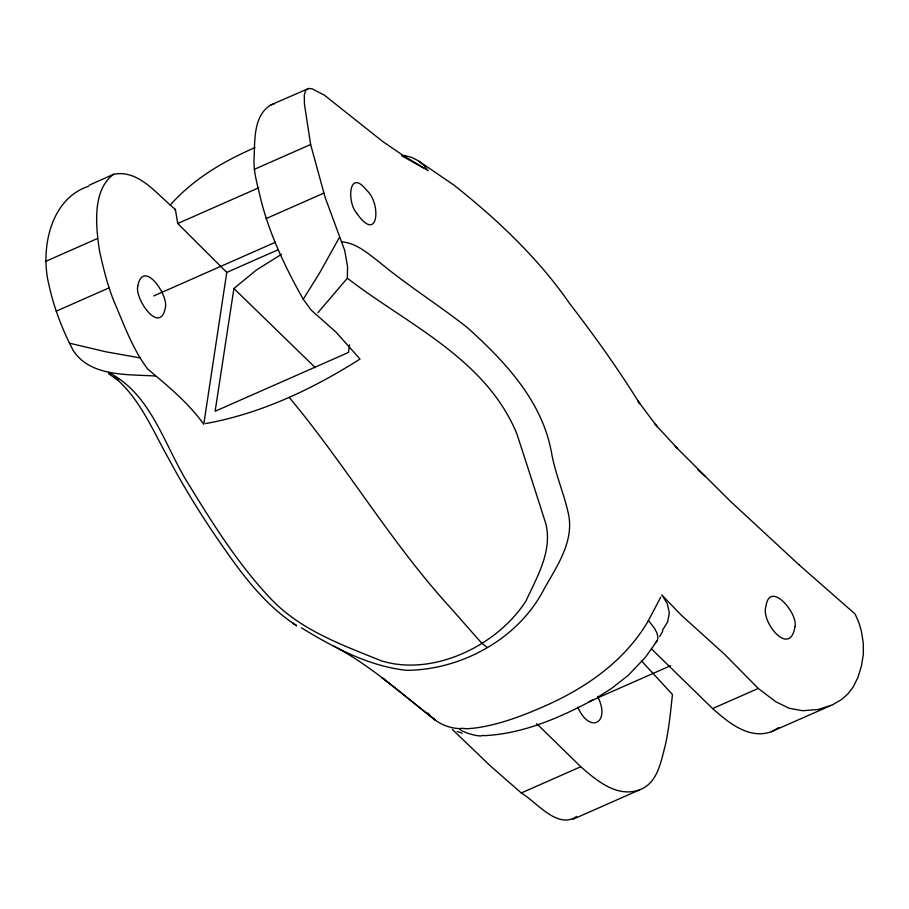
<?xml version="1.0" encoding="UTF-8"?>
<svg xmlns="http://www.w3.org/2000/svg" width="909" height="909" viewBox="0 0 909 909"><rect width="100%" height="100%" fill="white"/><g stroke="black" fill="none" stroke-linecap="round" stroke-linejoin="round"><path stroke-width="1.36" d="M73.243 350.579C62.38 329.797 53.87 307.64 48.904 284.699C40.076 249.305 50.325 198.469 88.73 186.254M317.9 312.707L347.352 278.234L347.556 266.655L344.75 250.577L325.138 197.423L310.628 144.497L304.458 104.126L304.288 95.07L305.708 90.321L308.14 88.537L311.957 88.73L324.399 95.172L382.609 141.418L401.96 154.644L428.196 170.71L423.401 164.893L418.049 160.609L411.697 157.416L404.278 155.371M203.832 423.901L226.761 272.405L177.744 223.5L175.357 209.365C157.689 195.526 139.338 169.176 113.659 174.267L89.252 185.141M281.563 254.281L256.395 270.018L233.908 288.494L215.126 411.254L348.42 352.465L349.59 344.784M598.304 696.851L611.303 688.602L628.301 675.296L645.14 657.605L657.366 640.493L657.934 637.095L656.889 632.869L654.366 628.096L648.435 620.517L660.684 597.236M339.489 237.34L319.673 272.848L303.242 299.254L311.287 310.219L335.989 332.092L360.021 359.044C312.798 389.018 261.031 413.572 205.661 423.583M659.718 636.516L662.775 631.107M648.435 620.517C625.381 660.616 586.1 687.897 544.536 706.179C524.823 714.906 504.495 722.644 483.27 726.734C477.668 727.779 472.01 728.529 466.306 728.711C446.228 726.109 478.77 738.892 482.929 735.256M657.366 640.493L655.219 642.89M662.343 630.403L667.581 622.051L669.308 612.973L667.354 603.712L661.763 594.872L681.25 615.154L724.428 654.15L758.265 688.431L775.582 701.612L789.103 708.247L802.624 710.724L818.089 709.497L832.394 704.85L771.366 731.722C748.902 739.744 728.382 722.485 712.645 708.611M170.199 205.161C192.947 179.209 223.512 161.223 254.906 147.644M576.658 816.396C557.592 829.792 537.139 802.465 521.346 793.012M778.911 727.564L771.366 731.722M301.458 627.88C333.614 647.424 368.668 666.217 406.596 670.342C461.874 669.91 519.016 638.572 544.4 588.43C557.012 566.193 573.806 541.9 568.67 514.948C564.194 493.655 555.047 473.589 551.411 452.046M113.659 174.267C91.752 190.129 95.968 227.193 99.501 250.85C103.285 267.95 107.41 285.074 113.977 301.356C123.988 324.445 132.475 349.079 147.883 369.259C167.835 385.905 188.072 402.642 203.571 423.946M308.753 88.412L270.791 104.955C252.657 116.193 255.065 141.77 253.997 160.302C253.736 173.846 258.031 186.89 260.963 199.98C269.803 234.999 285.574 267.905 303.242 299.254M593.088 699.85C559.308 717.974 522.698 733.915 483.883 735.665M832.689 704.714L841.404 699.612L847.995 693.828L853.358 686.727L858.062 677.114L861.516 665.649L863.38 653.935L863.255 642.788L861.312 630.789L858.641 621.881L855.062 613.995L799.454 565.171M572.84 819.339L639.561 789.864C657.491 783.217 660.809 762.231 665.138 745.937C669.001 729.052 670.547 711.736 672.467 694.544L641.368 660.763M45.45 261.474L97.081 238.692M254.213 169.381L310.628 144.497M174.539 209.729L175.357 209.365M177.744 223.5L258.679 187.799M56.188 311.196L109.023 287.88M266.155 218.569L323.763 193.151M153.757 295.925L275.45 242.237M226.761 272.405L277.506 250.02M589.191 701.623L670.615 665.706M758.265 688.431L712.599 708.577L651.548 648.958M639.561 789.864C617.097 797.886 596.565 780.626 580.828 766.764M270.791 104.955L274.063 103.967M155.405 376.042C127.715 374.167 91.127 377.042 73.447 350.942M341.432 241.874C356.067 242.783 367.566 253.179 378.712 261.599C406.982 285.233 438.32 304.754 467.237 327.501C504.415 360.941 541.571 400.267 551.218 451.205M459.318 728.586C447.887 728.189 435.343 722.587 427.98 712.997M140.134 357.907L105.626 351.738L69.47 343.193M457.182 731.495L462.17 733.188M108.455 372.338C152.553 394.836 164.824 447.762 190.083 486.61C214.194 526.095 239.385 565.693 271.371 599.361C301.004 630.391 342.602 645.117 381.405 660.854C433.638 676.898 497.598 645.276 525.936 601.008C536.98 577.147 552.638 550.934 545.798 523.652C536.208 493.587 526.561 463.465 516.721 433.479C485.645 358.601 407.732 324.695 347.352 278.234M401.619 155.769L423.73 168.063M333.217 645.765C370.611 665.422 402.005 694.112 435.104 719.951L381.973 677.625L388.791 682.954M487.099 647.322L481.656 643.129L451.08 608.416C390.961 542.912 346.113 465.419 289.142 397.347M419.163 161.347L453.943 185.118C497.314 219.501 538.083 257.917 569.693 303.617C594.566 335.91 618.268 369.054 639.743 403.71L637.925 401.017L657.162 426.696L655.173 424.287L677.466 448.523L675.273 446.342L729.847 500.768L799.352 565.08M697.805 469.828L705.066 476.146M108.637 373.735L118.545 380.507L114.284 377.11C140.316 398.642 153.007 431.298 169.347 459.943C186.004 491.008 204.695 520.959 225.068 549.729C244.896 578.363 267.11 606.496 296.652 625.722L292.959 623.165L296.436 625.665M452.318 729.427L490.621 766.139L521.289 792.966L580.783 766.719L536.696 723.666M233.908 288.494L315.366 367.713M356.567 213.013C378.644 244.885 381.303 203.139 366.906 190.572C348.567 166.995 346.863 202.377 356.544 212.956M597.565 696.294C611.257 723.28 589.396 734.279 577.772 707.077M137.793 285.971C134.35 298.686 160.018 335.501 165.347 307.799C168.79 295.084 143.122 258.27 137.793 285.971M794.966 626.642C790.035 658.059 760.833 621.972 765.855 606.757C769.4 579.215 798.318 613.268 794.966 626.642"/></g></svg>
